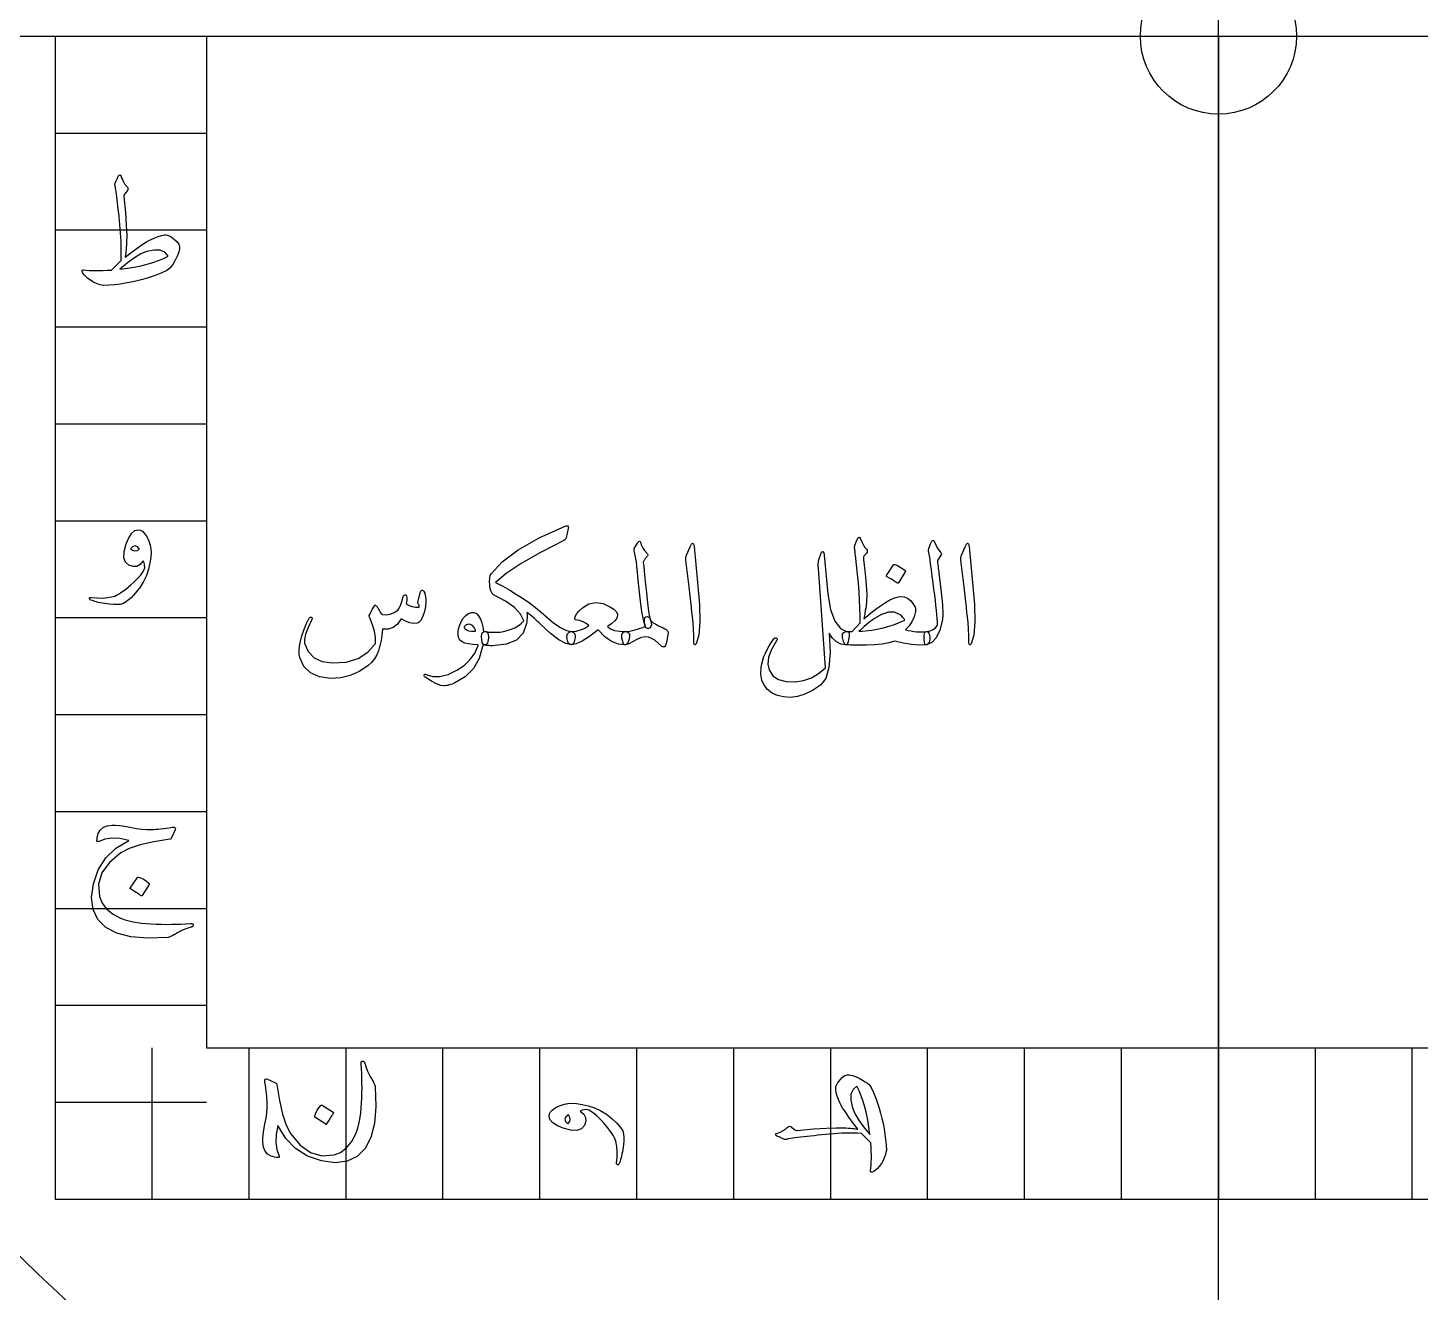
# Model space of a CAD drawing. Header units: millimetres. Extents: x -62 to 62, y -62 to 70.
# Drawn here: x -29.13 to 4.93, y -30.73 to 0.2 of the extents above; entities that cross this region are included whole.
import ezdxf

# ---------------------------------------------------------------- set-up
doc = ezdxf.new("R2010")
doc.units = ezdxf.units.MM
for name, color, linetype in [('CUT_INNER', 6, 'Continuous'), ('CUT_OUTER', 1, 'Continuous'), ('ENGRAVE', 7, 'Continuous'), ('TEXT', 5, 'Continuous')]:
    doc.layers.add(name, color=color, linetype=linetype)

msp = doc.modelspace()

# ---------------------------------------------------------------- linework, layer by layer
at = {"layer": 'CUT_INNER'}
msp.add_circle((0, 0), 1.91, dxfattribs=at)
at = {"layer": 'CUT_OUTER'}
msp.add_arc((0.0001, -0.0001), 61.9999, 178.792518, 0.351695, dxfattribs=at)
at = {"layer": 'ENGRAVE'}
for points in [[(0, -41.85), (0, 41.85)], [(-41.85, 0), (41.85, 0)], [(-28.458, 0), (-28.458, -28.458), (28.458, -28.458), (28.458, 0)], [(-28.458, 0), (-24.7585, 0)], [(-24.7585, 0), (-24.7585, -24.7585), (24.7585, -24.7585), (24.7585, 0)], [(0, 0), (0, -28.458)], [(-28.458, -2.3715), (-24.7585, -2.3715)], [(-28.458, -4.743), (-24.7585, -4.743)], [(-28.458, -7.1145), (-24.7585, -7.1145)], [(-28.458, -9.486), (-24.7585, -9.486)], [(-28.458, -11.8575), (-24.7585, -11.8575)], [(-28.458, -14.229), (-24.7585, -14.229)], [(-28.458, -16.6005), (-24.7585, -16.6005)], [(-28.458, -18.972), (-24.7585, -18.972)], [(-28.458, -21.3435), (-24.7585, -21.3435)], [(-28.458, -23.715), (-24.7585, -23.715)], [(-26.0865, -28.458), (-26.0865, -24.7585)], [(-23.715, -28.458), (-23.715, -24.7585)], [(-21.3435, -28.458), (-21.3435, -24.7585)], [(-18.972, -28.458), (-18.972, -24.7585)], [(-16.6005, -28.458), (-16.6005, -24.7585)], [(-14.229, -28.458), (-14.229, -24.7585)], [(-11.8575, -28.458), (-11.8575, -24.7585)], [(-9.486, -28.458), (-9.486, -24.7585)], [(-7.1145, -28.458), (-7.1145, -24.7585)], [(-4.743, -28.458), (-4.743, -24.7585)], [(-2.3715, -28.458), (-2.3715, -24.7585)], [(0, -28.458), (0, -24.7585)], [(0, -28.458), (0, -24.7585)], [(2.3715, -28.458), (2.3715, -24.7585)], [(4.743, -28.458), (4.743, -24.7585)], [(-28.458, -26.0865), (-24.7585, -26.0865)]]:
    msp.add_lwpolyline(points, dxfattribs=at)
for radius in [60.76, 60.76, 59.1325, 56.11, 56.11, 53.723, 49.29, 49.29, 46.686, 41.85, 41.85]:
    msp.add_circle((0, 0), radius, dxfattribs=at)
at = {"layer": 'TEXT'}
for points in [[(-26.9913, -3.5987), (-26.9743, -3.5598), (-26.9591, -3.5253), (-26.9457, -3.4954), (-26.934, -3.4699), (-26.9244, -3.449), (-26.917, -3.4332), (-26.9119, -3.4222), (-26.909, -3.4162), (-26.9029, -3.4083), (-26.8955, -3.4027), (-26.8868, -3.3994), (-26.8767, -3.3983), (-26.8685, -3.3996), (-26.8615, -3.4036), (-26.8559, -3.4103), (-26.8517, -3.4197), (-26.8329, -3.4654), (-26.8159, -3.5057), (-26.8007, -3.5406), (-26.7872, -3.5701), (-26.7795, -3.5831), (-26.7707, -3.597), (-26.7607, -3.6117), (-26.7496, -3.6274), (-26.7372, -3.6439), (-26.7232, -3.6614), (-26.7077, -3.6797), (-26.6906, -3.699), (-26.6798, -3.7185), (-26.6763, -3.7375), (-26.6798, -3.756), (-26.6906, -3.7742), (-26.7586, -3.8637), (-26.7678, -3.8782), (-26.7738, -3.8932), (-26.7767, -3.9087), (-26.7765, -3.9245), (-26.7416, -4.3186), (-26.7192, -4.6379), (-26.7094, -4.8825), (-26.7121, -5.0523), (-26.7157, -5.1157), (-26.7197, -5.1736), (-26.7238, -5.2258), (-26.7282, -5.2725), (-26.7328, -5.3138), (-26.7376, -5.3499), (-26.7426, -5.3809), (-26.7479, -5.4067), (-26.6408, -5.3248), (-26.5415, -5.251), (-26.4501, -5.1852), (-26.3666, -5.1275), (-26.291, -5.0776), (-26.2238, -5.0353), (-26.1648, -5.0006), (-26.1142, -4.9735), (-26.024, -4.9333), (-25.9396, -4.9019), (-25.8611, -4.8796), (-25.7884, -4.8661), (-25.7499, -4.865), (-25.7096, -4.8724), (-25.6675, -4.8883), (-25.6237, -4.9127), (-25.5369, -4.9742), (-25.4733, -5.0335), (-25.433, -5.0906), (-25.416, -5.1454), (-25.4171, -5.2065), (-25.4312, -5.2752), (-25.4583, -5.3515), (-25.4984, -5.4354), (-25.5431, -5.518), (-25.5843, -5.5866), (-25.6219, -5.6415), (-25.6559, -5.6824), (-25.7257, -5.7341), (-25.8456, -5.7925), (-26.0157, -5.8576), (-26.2359, -5.9295), (-26.3586, -5.965), (-26.4834, -5.9966), (-26.6101, -6.0241), (-26.7389, -6.0476), (-26.8692, -6.0673), (-27.0007, -6.0834), (-27.1333, -6.0959), (-27.267, -6.1049), (-27.3159, -6.095), (-27.3623, -6.0834), (-27.4063, -6.07), (-27.4478, -6.0548), (-27.4873, -6.0378), (-27.5252, -6.019), (-27.5616, -5.9984), (-27.5964, -5.976), (-27.6575, -5.9312), (-27.7082, -5.8865), (-27.7487, -5.8417), (-27.779, -5.797), (-27.7955, -5.7598), (-27.7986, -5.7343), (-27.7884, -5.7205), (-27.7646, -5.7182), (-27.6976, -5.7262), (-27.6255, -5.7321), (-27.5481, -5.736), (-27.4657, -5.7379), (-27.3781, -5.7378), (-27.2853, -5.7357), (-27.1874, -5.7315), (-27.0844, -5.7254), (-26.8481, -5.4927), (-26.8437, -5.3991), (-26.8414, -5.3047), (-26.8411, -5.2094), (-26.8427, -5.1132), (-26.8462, -5.0158), (-26.8512, -4.9172), (-26.8578, -4.8171), (-26.866, -4.7158), (-26.8752, -4.6154), (-26.8848, -4.5184), (-26.8949, -4.4248), (-26.9054, -4.3345), (-26.9159, -4.2473), (-26.926, -4.1631), (-26.9356, -4.0817), (-26.9448, -4.0033), (-26.9534, -3.9307), (-26.9613, -3.8668), (-26.9686, -3.8117), (-26.9752, -3.7652), (-26.9811, -3.7273), (-26.9864, -3.6976), (-26.991, -3.6763), (-26.9949, -3.6632), (-26.9974, -3.6484), (-26.9976, -3.6328), (-26.9956, -3.6162), (-26.9913, -3.5987)], [(-26.2251, -5.2743), (-26.3637, -5.3318), (-26.5178, -5.422), (-26.6877, -5.5448), (-26.8732, -5.7003), (-26.6934, -5.6781), (-26.5228, -5.6506), (-26.3613, -5.6181), (-26.209, -5.5804), (-26.0662, -5.538), (-25.9329, -5.4913), (-25.8093, -5.4404), (-25.6953, -5.3853), (-25.7727, -5.2897), (-25.8868, -5.2394), (-26.0376, -5.2342), (-26.2251, -5.2743)], [(-26.7192, -12.4246), (-26.6539, -12.2729), (-26.5832, -12.165), (-26.5071, -12.101), (-26.4256, -12.0809), (-26.3746, -12.0898), (-26.3254, -12.1167), (-26.278, -12.1614), (-26.2323, -12.2241), (-26.2104, -12.2603), (-26.1911, -12.2975), (-26.1746, -12.3355), (-26.1607, -12.3745), (-26.1488, -12.4145), (-26.1383, -12.4559), (-26.1292, -12.4986), (-26.1213, -12.5427), (-26.1139, -12.641), (-26.1204, -12.7566), (-26.1408, -12.8898), (-26.175, -13.0404), (-26.2256, -13.1963), (-26.295, -13.3456), (-26.3831, -13.4881), (-26.4901, -13.6239), (-26.6022, -13.7423), (-26.7022, -13.8289), (-26.7901, -13.8837), (-26.866, -13.9068), (-26.9434, -13.9108), (-27.0325, -13.9086), (-27.1332, -13.9001), (-27.2455, -13.8853), (-27.3025, -13.876), (-27.3551, -13.8661), (-27.4036, -13.8554), (-27.4478, -13.8441), (-27.488, -13.8326), (-27.5243, -13.8213), (-27.5569, -13.8102), (-27.5856, -13.7994), (-27.6026, -13.79), (-27.6143, -13.7797), (-27.6205, -13.7685), (-27.6214, -13.7564), (-27.6158, -13.7443), (-27.6062, -13.7367), (-27.5926, -13.7336), (-27.5749, -13.7349), (-27.4368, -13.7484), (-27.3019, -13.7493), (-27.1701, -13.7376), (-27.0414, -13.7135), (-27.0017, -13.7011), (-26.9577, -13.6821), (-26.9095, -13.6564), (-26.8571, -13.6239), (-26.8003, -13.5848), (-26.7394, -13.5389), (-26.6741, -13.4863), (-26.6046, -13.427), (-26.5366, -13.3657), (-26.4758, -13.3071), (-26.4221, -13.2512), (-26.3755, -13.1979), (-26.3364, -13.1471), (-26.3048, -13.0986), (-26.2809, -13.0522), (-26.2645, -13.0082), (-26.2739, -12.9415), (-26.2842, -12.8918), (-26.2954, -12.8591), (-26.3075, -12.8435), (-26.3802, -12.9292), (-26.4623, -12.975), (-26.5539, -12.9811), (-26.6548, -12.9473), (-26.738, -12.8743), (-26.7765, -12.7629), (-26.7702, -12.613), (-26.7192, -12.4246)], [(-17.9488, -14.5691), (-17.9414, -14.5698), (-17.9265, -14.5718), (-17.9039, -14.5752), (-17.8736, -14.5799), (-17.8545, -14.5815), (-17.8329, -14.583), (-17.8089, -14.5842), (-17.7823, -14.5852), (-17.7531, -14.586), (-17.721, -14.5866), (-17.686, -14.5869), (-17.6481, -14.587), (-17.5702, -14.5825), (-17.487, -14.5691), (-17.3984, -14.5467), (-17.3044, -14.5154), (-17.214, -14.4754), (-17.1325, -14.4268), (-17.06, -14.3697), (-16.9965, -14.3042), (-17.075, -14.1426), (-17.2247, -13.9838), (-17.4456, -13.8276), (-17.7376, -13.6741), (-17.77, -13.6418), (-17.7958, -13.5917), (-17.8148, -13.5237), (-17.8271, -13.4378), (-17.8316, -13.3409), (-17.8271, -13.2615), (-17.8137, -13.1995), (-17.7913, -13.1549), (-17.5239, -12.862), (-17.1334, -12.5705), (-16.6199, -12.2803), (-15.9833, -11.9914), (-15.9681, -11.9867), (-15.9547, -11.9833), (-15.943, -11.9813), (-15.9332, -11.9806), (-15.9206, -11.9829), (-15.9117, -11.9896), (-15.9063, -12.0008), (-15.9045, -12.0164), (-15.9048, -12.0265), (-15.9054, -12.0352), (-15.9065, -12.0426), (-15.9081, -12.0487), (-15.9582, -12.2778), (-15.9658, -12.2966), (-15.9779, -12.3136), (-15.9945, -12.3288), (-16.0155, -12.3422), (-16.5859, -12.6358), (-17.0547, -12.9043), (-17.4219, -13.1478), (-17.6875, -13.3662), (-17.5082, -13.4608), (-17.3357, -13.5586), (-17.1699, -13.6595), (-17.0108, -13.7636), (-16.8582, -13.8708), (-16.7119, -13.9811), (-16.5718, -14.0945), (-16.438, -14.2111), (-16.2574, -14.3612), (-16.0952, -14.4716), (-15.9513, -14.542), (-15.8258, -14.5727), (-15.7882, -14.5834), (-15.7613, -14.6049), (-15.7452, -14.6371), (-15.7398, -14.6801), (-15.7414, -14.713), (-15.7461, -14.7472), (-15.7539, -14.7828), (-15.7649, -14.8197), (-15.7781, -14.8526), (-15.7927, -14.8761), (-15.8085, -14.8902), (-15.8258, -14.8949), (-15.9652, -14.864), (-16.1364, -14.7714), (-16.3393, -14.617), (-16.574, -14.4008), (-16.6154, -14.3601), (-16.6573, -14.3203), (-16.6996, -14.2814), (-16.7423, -14.2433), (-16.7855, -14.2064), (-16.8291, -14.1708), (-16.8732, -14.1366), (-16.9177, -14.1037), (-16.9148, -14.1393), (-16.9133, -14.1744), (-16.913, -14.2091), (-16.9141, -14.2433), (-16.9162, -14.2769), (-16.9186, -14.3096), (-16.9215, -14.3413), (-16.9249, -14.3722), (-17.0068, -14.6103), (-17.1737, -14.7804), (-17.4257, -14.8824), (-17.7627, -14.9164), (-17.7923, -14.9162), (-17.8204, -14.9155), (-17.8469, -14.9144), (-17.8719, -14.9128), (-17.8952, -14.9108), (-17.9171, -14.9083), (-17.9373, -14.9054), (-17.956, -14.9021), (-17.9873, -14.8815), (-18.0097, -14.8376), (-18.0231, -14.7705), (-18.0276, -14.6801), (-18.0227, -14.6315), (-18.0079, -14.5969), (-17.9833, -14.5761), (-17.9488, -14.5691)], [(-26.3934, -12.557), (-26.4462, -12.4931), (-26.5008, -12.4693), (-26.5572, -12.4859), (-26.6154, -12.5427), (-26.568, -12.5812), (-26.5151, -12.5964), (-26.457, -12.5884), (-26.3934, -12.557)], [(-14.0392, -13.1907), (-14.0166, -13.4163), (-13.9954, -13.6168), (-13.9755, -13.7922), (-13.9569, -13.9426), (-13.9397, -14.0677), (-13.9238, -14.1672), (-13.9092, -14.2413), (-13.896, -14.2899), (-13.8768, -14.3525), (-13.8728, -14.4044), (-13.884, -14.4456), (-13.9104, -14.476), (-13.9428, -14.4928), (-13.9721, -14.493), (-13.9983, -14.4767), (-14.0213, -14.4438), (-14.0618, -14.3183), (-14.1046, -14.0885), (-14.1496, -13.7544), (-14.1968, -13.316), (-14.2136, -13.1274), (-14.2281, -12.9768), (-14.2404, -12.8643), (-14.2505, -12.7898), (-14.2899, -12.6251), (-14.295, -12.596), (-14.2961, -12.5696), (-14.2932, -12.5459), (-14.2863, -12.5248), (-14.2556, -12.4734), (-14.2317, -12.4335), (-14.2145, -12.4053), (-14.2039, -12.3888), (-14.1825, -12.3644), (-14.1646, -12.3557), (-14.1502, -12.3626), (-14.1395, -12.3852), (-14.12, -12.4492), (-14.0867, -12.5159), (-14.0395, -12.5852), (-13.9784, -12.6573), (-13.9672, -12.6716), (-13.9623, -12.6859), (-13.9636, -12.7003), (-13.9712, -12.7146), (-13.9834, -12.7319), (-13.9949, -12.7481), (-14.0058, -12.7632), (-14.016, -12.7772), (-14.0255, -12.7901), (-14.0343, -12.8018), (-14.0425, -12.8125), (-14.05, -12.822), (-14.0607, -12.8381), (-14.0679, -12.8542), (-14.0715, -12.8703), (-14.0715, -12.8864), (-14.0668, -12.9216), (-14.0598, -12.984), (-14.0507, -13.0737), (-14.0392, -13.1907)], [(-12.9258, -12.4962), (-12.8916, -12.4299), (-12.864, -12.4067), (-12.8432, -12.4264), (-12.8291, -12.489), (-12.7468, -13.3662), (-12.6978, -13.9045), (-12.6868, -14.3346), (-12.7139, -14.6564), (-12.779, -14.8699), (-12.7909, -14.8873), (-12.8014, -14.8967), (-12.8106, -14.898), (-12.8184, -14.8913), (-12.8247, -14.8808), (-12.8291, -14.8672), (-12.8318, -14.8504), (-12.8327, -14.8305), (-12.8327, -14.6754), (-12.8399, -14.5109), (-12.8542, -14.3371), (-12.8757, -14.1538), (-12.8804, -14.1059), (-12.8945, -13.9766), (-12.918, -13.7658), (-12.9509, -13.4736), (-13.0296, -12.8256), (-13.0314, -12.7911), (-13.0296, -12.7593), (-13.0243, -12.7302), (-13.0153, -12.7038)], [(-7.9207, -14.809), (-8.0643, -14.8484), (-8.2268, -14.877), (-8.408, -14.8949), (-8.6081, -14.9021), (-8.7084, -14.9034), (-8.7983, -14.9039), (-8.8776, -14.9034), (-8.9464, -14.9021), (-9.0047, -14.9003), (-9.0525, -14.8985), (-9.0897, -14.8967), (-9.1165, -14.8949), (-9.1306, -14.8871), (-9.1442, -14.8708), (-9.1574, -14.8459), (-9.1702, -14.8126), (-9.195, -14.7117), (-9.1943, -14.638), (-9.1682, -14.5917), (-9.1165, -14.5727), (-8.9625, -14.5691), (-8.7656, -14.3579), (-8.7658, -14.1816), (-8.7701, -13.9963), (-8.7784, -13.8021), (-8.7907, -13.5989), (-8.807, -13.387), (-8.8274, -13.1666), (-8.8518, -12.9377), (-8.8802, -12.7003), (-8.8836, -12.6662), (-8.8869, -12.6358), (-8.8899, -12.609), (-8.8927, -12.5857), (-8.8955, -12.566), (-8.8985, -12.5499), (-8.9018, -12.5374), (-8.9052, -12.5284), (-8.9052, -12.4944), (-8.8909, -12.4425), (-8.8623, -12.3727), (-8.8193, -12.285), (-8.8135, -12.2756), (-8.8068, -12.2688), (-8.7992, -12.2648), (-8.7907, -12.2635), (-8.7822, -12.265), (-8.7746, -12.2697), (-8.7679, -12.2776), (-8.762, -12.2885), (-8.7244, -12.3778), (-8.6869, -12.4523), (-8.6493, -12.5121), (-8.6117, -12.557), (-8.5956, -12.5776), (-8.5902, -12.6), (-8.5956, -12.6242), (-8.6117, -12.6501), (-8.6725, -12.7289), (-8.6799, -12.7419), (-8.6842, -12.7593), (-8.6853, -12.7813), (-8.6833, -12.8077), (-8.6437, -13.146), (-8.6179, -13.4306), (-8.6061, -13.6615), (-8.6081, -13.8388), (-8.6108, -13.8704), (-8.6152, -13.9081), (-8.6215, -13.9519), (-8.6296, -14.0017), (-8.6392, -14.0573), (-8.6502, -14.1185), (-8.6625, -14.1853), (-8.6761, -14.2576), (-8.47, -14.09), (-8.2921, -13.956), (-8.1424, -13.8555), (-8.0209, -13.7886), (-7.9155, -13.7454), (-7.8249, -13.7197), (-7.7491, -13.7114), (-7.688, -13.7206), (-7.6081, -13.754), (-7.5367, -13.8074), (-7.4738, -13.881), (-7.4195, -13.9748), (-7.4123, -13.9934), (-7.4087, -14.0169), (-7.4087, -14.0453), (-7.4123, -14.0786), (-7.4463, -14.21), (-7.4982, -14.3284), (-7.568, -14.4337), (-7.6558, -14.5262), (-7.5882, -14.5426), (-7.5215, -14.5561), (-7.4557, -14.5668), (-7.3908, -14.5745), (-7.3268, -14.5791), (-7.2637, -14.5803), (-7.2015, -14.5782), (-7.1402, -14.5727), (-7.1174, -14.574), (-7.099, -14.5852), (-7.0852, -14.6063), (-7.0758, -14.6371), (-7.0639, -14.7018), (-7.0605, -14.7562), (-7.0657, -14.8003), (-7.0793, -14.8341), (-7.0979, -14.8607), (-7.1142, -14.8797), (-7.1283, -14.8911), (-7.1402, -14.8949), (-7.3206, -14.9003), (-7.5108, -14.8878), (-7.7108, -14.8573), (-7.9207, -14.809)], [(-7.0865, -12.532), (-7.0623, -12.4736), (-7.0435, -12.4273), (-7.0301, -12.393), (-7.0221, -12.3709), (-7.0158, -12.3568), (-7.0077, -12.3467), (-6.9979, -12.3407), (-6.9863, -12.3387), (-6.9731, -12.3409), (-6.9621, -12.3476), (-6.9534, -12.3588), (-6.9469, -12.3745), (-6.9171, -12.4512), (-6.8815, -12.5203), (-6.8401, -12.5819), (-6.7929, -12.6358), (-6.7797, -12.653), (-6.7759, -12.6725), (-6.7815, -12.6942), (-6.7965, -12.7182), (-6.8753, -12.8291), (-6.8699, -12.8788), (-6.8645, -12.9276), (-6.8592, -12.9755), (-6.8538, -13.0225), (-6.8484, -13.0686), (-6.843, -13.1138), (-6.8377, -13.1581), (-6.8323, -13.2015), (-6.7829, -13.6034), (-6.7526, -13.9175), (-6.7417, -14.144), (-6.75, -14.2827), (-6.8175, -14.5344), (-6.9057, -14.7204), (-7.0144, -14.8405), (-7.1438, -14.8949), (-7.1474, -14.8949), (-7.1509, -14.8949), (-7.1545, -14.8949), (-7.1581, -14.8949), (-7.1794, -14.8748), (-7.193, -14.8287), (-7.1991, -14.7566), (-7.1975, -14.6586), (-7.1941, -14.6224), (-7.1841, -14.596), (-7.1673, -14.5794), (-7.1438, -14.5727), (-7.0529, -14.5546), (-6.9773, -14.5217), (-6.9169, -14.474), (-6.8717, -14.4116), (-6.8747, -14.3366), (-6.8802, -14.2514), (-6.8881, -14.1558), (-6.8985, -14.05), (-6.9112, -13.9343), (-6.9258, -13.8092), (-6.9425, -13.6747), (-6.9612, -13.5309), (-6.9784, -13.3894), (-6.9943, -13.2623), (-7.0089, -13.1496), (-7.0221, -13.0511), (-7.0335, -12.967), (-7.0426, -12.8972), (-7.0496, -12.8417), (-7.0543, -12.8005), (-7.0901, -12.5964), (-7.0912, -12.5763), (-7.091, -12.5588), (-7.0894, -12.5441), (-7.0865, -12.532)], [(-6.1986, -12.4962), (-6.1644, -12.4299), (-6.1369, -12.4067), (-6.116, -12.4264), (-6.1019, -12.489), (-6.0196, -13.3662), (-5.9706, -13.9045), (-5.9596, -14.3346), (-5.9867, -14.6564), (-6.0518, -14.8699), (-6.0637, -14.8873), (-6.0742, -14.8967), (-6.0834, -14.898), (-6.0912, -14.8913), (-6.0975, -14.8808), (-6.1019, -14.8672), (-6.1046, -14.8504), (-6.1055, -14.8305), (-6.1055, -14.6754), (-6.1127, -14.5109), (-6.127, -14.3371), (-6.1485, -14.1538), (-6.1532, -14.1059), (-6.1673, -13.9766), (-6.1908, -13.7658), (-6.2237, -13.4736), (-6.3024, -12.8256), (-6.3042, -12.7911), (-6.3024, -12.7593), (-6.2971, -12.7302), (-6.2881, -12.7038)], [(-9.5533, -13.649), (-9.4895, -14.0339), (-9.3841, -14.3185), (-9.2371, -14.5029), (-9.0485, -14.587), (-9.0364, -14.6049), (-9.0323, -14.6407), (-9.0364, -14.6944), (-9.0485, -14.766), (-9.0605, -14.8224), (-9.0753, -14.8627), (-9.0928, -14.8869), (-9.1129, -14.8949), (-9.2351, -14.877), (-9.3438, -14.8233), (-9.4391, -14.7338), (-9.521, -14.6085), (-9.502, -15.0829), (-9.5309, -15.4534), (-9.6076, -15.7202), (-9.7323, -15.8831), (-9.9301, -16.0117), (-10.1189, -16.1041), (-10.2988, -16.1603), (-10.4698, -16.1802), (-10.6405, -16.171), (-10.7911, -16.1364), (-10.9216, -16.0762), (-11.0319, -15.9905), (-11.1167, -15.8826), (-11.1706, -15.756), (-11.1937, -15.6105), (-11.1858, -15.4463), (-11.1701, -15.3586), (-11.1478, -15.2708), (-11.119, -15.1831), (-11.0838, -15.0954), (-11.0418, -15.0077), (-10.9929, -14.92), (-10.9371, -14.8323), (-10.8744, -14.7445), (-10.865, -14.7352), (-10.8547, -14.7284), (-10.8435, -14.7244), (-10.8314, -14.7231), (-10.8213, -14.7244), (-10.8126, -14.7284), (-10.8052, -14.7352), (-10.7992, -14.7445), (-10.7958, -14.756), (-10.7965, -14.7687), (-10.8012, -14.7828), (-10.8099, -14.7983), (-10.9328, -15.0106), (-11.0041, -15.2001), (-11.024, -15.3668), (-10.9925, -15.5107), (-10.9001, -15.6497), (-10.7625, -15.7443), (-10.5797, -15.7947), (-10.3516, -15.8007), (-10.1498, -15.7685), (-9.9596, -15.7005), (-9.781, -15.5966), (-9.6141, -15.457), (-9.786, -13.0225), (-9.7898, -12.9643), (-9.7904, -12.9151), (-9.788, -12.8748), (-9.7824, -12.8435), (-9.7144, -12.6287), (-9.6884, -12.6103), (-9.6678, -12.6161), (-9.6526, -12.6461), (-9.6428, -12.7003)], [(-7.9493, -12.9365), (-7.9449, -12.9321), (-7.9386, -12.9294), (-7.9305, -12.9285), (-7.9207, -12.9294), (-7.8511, -12.9576), (-7.7855, -12.992), (-7.724, -13.0328), (-7.6665, -13.0798), (-7.6609, -13.0869), (-7.6584, -13.0941), (-7.6591, -13.1012), (-7.6629, -13.1084), (-7.8312, -13.3805), (-7.8374, -13.387), (-7.8455, -13.3885), (-7.8553, -13.3852), (-7.867, -13.3769), (-7.8771, -13.3698), (-7.8929, -13.359), (-7.9146, -13.3447), (-7.9422, -13.3268), (-7.976, -13.3053), (-8.0165, -13.2802), (-8.0637, -13.2516), (-8.1176, -13.2194), (-8.1248, -13.214), (-8.1283, -13.2086), (-8.1283, -13.2033), (-8.1248, -13.1979)], [(-19.5205, -13.5953), (-19.5143, -13.5796), (-19.5062, -13.5685), (-19.4964, -13.5617), (-19.4847, -13.5595), (-19.4697, -13.5613), (-19.457, -13.5667), (-19.4465, -13.5756), (-19.4382, -13.5881), (-19.4178, -13.6329), (-19.4033, -13.6884), (-19.3946, -13.7546), (-19.3916, -13.8316), (-19.3995, -13.9574), (-19.423, -14.0768), (-19.4621, -14.1901), (-19.517, -14.297), (-19.5358, -14.3228), (-19.5563, -14.3427), (-19.5787, -14.3568), (-19.6029, -14.365), (-19.6904, -14.3706), (-19.7846, -14.3552), (-19.8855, -14.3187), (-19.9931, -14.2612), (-20.0837, -14.3854), (-20.1909, -14.468), (-20.3147, -14.5089), (-20.455, -14.5083), (-20.4596, -14.5838), (-20.4662, -14.6564), (-20.4748, -14.7261), (-20.4854, -14.7929), (-20.498, -14.8572), (-20.5127, -14.9195), (-20.5294, -14.9798), (-20.5481, -15.0381), (-20.5915, -15.1433), (-20.6501, -15.2404), (-20.7239, -15.3295), (-20.813, -15.4105), (-21.0213, -15.5492), (-21.2417, -15.6468), (-21.4742, -15.7031), (-21.7188, -15.7184), (-21.9942, -15.681), (-22.212, -15.5832), (-22.3719, -15.425), (-22.4742, -15.2064), (-22.4881, -15.1276), (-22.4903, -15.0345), (-22.4809, -14.9271), (-22.4599, -14.8054), (-22.4261, -14.672), (-22.3784, -14.5333), (-22.3169, -14.3892), (-22.2415, -14.2397), (-22.2354, -14.2303), (-22.2281, -14.2236), (-22.2193, -14.2196), (-22.2093, -14.2183), (-22.1992, -14.2192), (-22.1905, -14.2218), (-22.1831, -14.2263), (-22.177, -14.2326), (-22.173, -14.2418), (-22.1717, -14.2514), (-22.173, -14.2614), (-22.177, -14.272), (-22.2728, -14.4709), (-22.3346, -14.6345), (-22.3623, -14.7627), (-22.3561, -14.8555), (-22.2657, -15.0603), (-22.1233, -15.2091), (-21.9291, -15.3019), (-21.683, -15.3389), (-21.3388, -15.3169), (-21.0475, -15.2297), (-20.809, -15.0771), (-20.6232, -14.8591), (-20.6239, -14.7155), (-20.6474, -14.5637), (-20.6937, -14.404), (-20.7629, -14.2362), (-20.7716, -14.2192), (-20.7763, -14.2039), (-20.777, -14.1905), (-20.7736, -14.1789), (-20.7544, -14.1389), (-20.736, -14.1015), (-20.7186, -14.0664), (-20.702, -14.0339), (-20.6863, -14.0042), (-20.6716, -13.9779), (-20.6577, -13.955), (-20.6447, -13.9354), (-20.6373, -13.9271), (-20.6295, -13.9238), (-20.6212, -13.9254), (-20.6125, -13.9318), (-20.608, -13.9368), (-20.6018, -13.9444), (-20.5937, -13.9547), (-20.5839, -13.9676), (-20.5727, -13.9833), (-20.5606, -14.0017), (-20.5476, -14.0227), (-20.5337, -14.0464), (-20.5055, -14.0921), (-20.4818, -14.1252), (-20.4626, -14.1458), (-20.4478, -14.1538), (-20.3547, -14.1616), (-20.2616, -14.1458), (-20.1686, -14.1062), (-20.0755, -14.0428), (-20.0417, -14.0008), (-20.0083, -13.9318), (-19.9754, -13.8361), (-19.943, -13.7135), (-19.9399, -13.7018), (-19.934, -13.692), (-19.9255, -13.6839), (-19.9144, -13.6776), (-19.9038, -13.6736), (-19.8938, -13.6723), (-19.8841, -13.6736), (-19.875, -13.6776), (-19.8613, -13.7), (-19.8562, -13.7421), (-19.8595, -13.8039), (-19.8714, -13.8853), (-19.7991, -13.9296), (-19.7219, -13.9587), (-19.6398, -13.9726), (-19.5528, -13.9712), (-19.5539, -13.945), (-19.5572, -13.9238), (-19.5628, -13.9075), (-19.5707, -13.896), (-19.5796, -13.8853), (-19.585, -13.8746), (-19.5868, -13.8638), (-19.585, -13.8531)], [(-14.5154, -14.5727), (-14.4631, -14.5805), (-14.4277, -14.604), (-14.4094, -14.6432), (-14.408, -14.698), (-14.4255, -14.7828), (-14.4492, -14.8439), (-14.4792, -14.8813), (-14.5154, -14.8949), (-14.6803, -14.8799), (-14.8457, -14.8135), (-15.0115, -14.6955), (-15.1778, -14.5262), (-15.3874, -14.6888), (-15.5653, -14.8045), (-15.7114, -14.8732), (-15.8258, -14.8949), (-15.8636, -14.8864), (-15.8947, -14.8609), (-15.9191, -14.8184), (-15.9368, -14.7589), (-15.9419, -14.6801), (-15.9251, -14.6228), (-15.8864, -14.587), (-15.8258, -14.5727), (-15.7706, -14.5673), (-15.7161, -14.5584), (-15.6623, -14.5458), (-15.6092, -14.5297), (-15.5567, -14.5098), (-15.5049, -14.4859), (-15.4538, -14.4579), (-15.4033, -14.4259), (-15.4653, -14.3753), (-15.5402, -14.3346), (-15.6282, -14.3037), (-15.7291, -14.2827), (-15.7383, -14.2789), (-15.7443, -14.2711), (-15.7472, -14.2592), (-15.747, -14.2433), (-15.73, -14.1885), (-15.6933, -14.1279), (-15.6369, -14.0614), (-15.5608, -13.9891), (-15.4022, -13.894), (-15.2341, -13.8593), (-15.0567, -13.8851), (-14.8699, -13.9712), (-14.7906, -14.0263), (-14.7356, -14.0804), (-14.7047, -14.1337), (-14.698, -14.186), (-14.7177, -14.2424), (-14.766, -14.3042), (-14.843, -14.3713), (-14.9486, -14.4438), (-14.8732, -14.5002), (-14.7759, -14.5405), (-14.6566, -14.5646), (-14.5154, -14.5727)], [(-18.0025, -14.9343), (-18.0864, -15.229), (-18.2272, -15.4758), (-18.4248, -15.6747), (-18.6792, -15.8258), (-18.7148, -15.8411), (-18.7499, -15.8549), (-18.7846, -15.8671), (-18.8188, -15.8777), (-18.8524, -15.8865), (-18.8851, -15.8933), (-18.9168, -15.8982), (-18.9477, -15.901), (-19.0247, -15.89), (-19.1267, -15.8499), (-19.2538, -15.7808), (-19.406, -15.6826), (-19.4223, -15.6685), (-19.4319, -15.6548), (-19.4348, -15.6416), (-19.431, -15.6289), (-19.4225, -15.619), (-19.4113, -15.6145), (-19.3975, -15.6154), (-19.3809, -15.6217), (-19.2227, -15.6729), (-19.0453, -15.6727), (-18.8486, -15.621), (-18.6326, -15.5179), (-18.4563, -15.3982), (-18.3104, -15.2574), (-18.195, -15.0956), (-18.1099, -14.9128), (-18.1106, -14.9063), (-18.1126, -14.9012), (-18.116, -14.8974), (-18.1207, -14.8949), (-18.244, -14.8878), (-18.3489, -14.8734), (-18.4355, -14.852), (-18.5038, -14.8233), (-18.5566, -14.779), (-18.5897, -14.7177), (-18.6031, -14.6394), (-18.5968, -14.5441), (-18.5948, -14.5314), (-18.5924, -14.5185), (-18.5895, -14.5055), (-18.5861, -14.4921), (-18.5823, -14.4784), (-18.578, -14.464), (-18.5733, -14.4488), (-18.5682, -14.4331), (-18.5261, -14.3308), (-18.4751, -14.246), (-18.4151, -14.1787), (-18.3462, -14.1288), (-18.2757, -14.1015), (-18.2111, -14.1019), (-18.1522, -14.1301), (-18.0992, -14.186), (-18.0529, -14.2639), (-18.0177, -14.3543), (-17.9938, -14.4572), (-17.981, -14.5727), (-17.974, -14.5726), (-17.9672, -14.5723), (-17.9606, -14.5717), (-17.9542, -14.5709), (-17.9478, -14.5701), (-17.9412, -14.5696), (-17.9344, -14.5692), (-17.9273, -14.5691), (-17.9032, -14.5743), (-17.8844, -14.5897), (-17.871, -14.6154), (-17.8629, -14.6515), (-17.8595, -14.6911), (-17.8602, -14.7311), (-17.8649, -14.7716), (-17.8736, -14.8126), (-17.8851, -14.8486), (-17.8978, -14.8743), (-17.9119, -14.8898), (-17.9273, -14.8949), (-17.9954, -14.8949), (-17.9958, -14.9014), (-17.9972, -14.9101), (-17.9994, -14.9211), (-18.0025, -14.9343)], [(-14.0106, -14.2075), (-13.9685, -14.2039), (-13.9354, -14.2147), (-13.9113, -14.2397), (-13.896, -14.2791), (-13.8891, -14.2986), (-13.8755, -14.3176), (-13.8551, -14.3362), (-13.828, -14.3543), (-13.811, -14.3638), (-13.7922, -14.3744), (-13.7716, -14.3862), (-13.7493, -14.3991), (-13.7251, -14.4126), (-13.6991, -14.4264), (-13.6714, -14.4403), (-13.6418, -14.4546), (-13.5868, -14.4812), (-13.5434, -14.5038), (-13.5116, -14.5224), (-13.4915, -14.5369), (-13.4778, -14.5497), (-13.4691, -14.5629), (-13.4653, -14.5765), (-13.4664, -14.5906), (-13.4814, -14.6976), (-13.4977, -14.7893), (-13.5154, -14.8658), (-13.5344, -14.9271), (-13.5394, -14.935), (-13.547, -14.9406), (-13.5573, -14.9439), (-13.5702, -14.945), (-13.5866, -14.9444), (-13.5998, -14.9424), (-13.6098, -14.939), (-13.6168, -14.9343), (-13.7072, -14.8504), (-13.7922, -14.7848), (-13.8719, -14.7376), (-13.9462, -14.7087), (-14.0213, -14.7025), (-14.1109, -14.7195), (-14.2147, -14.7598), (-14.3328, -14.8233), (-14.3899, -14.8546), (-14.4393, -14.877), (-14.4812, -14.8904), (-14.5154, -14.8949), (-14.532, -14.892), (-14.5458, -14.8833), (-14.557, -14.8687), (-14.5655, -14.8484), (-14.5946, -14.7318), (-14.596, -14.647), (-14.5696, -14.594), (-14.5154, -14.5727), (-14.4575, -14.566), (-14.3982, -14.5566), (-14.3375, -14.5445), (-14.2755, -14.5297), (-14.2124, -14.5121), (-14.1484, -14.4912), (-14.0836, -14.4673), (-14.0178, -14.4402), (-14.0388, -14.3438), (-14.0446, -14.2729), (-14.0352, -14.2274), (-14.0106, -14.2075)], [(-7.8025, -14.1538), (-7.9263, -14.0974), (-8.072, -14.0965), (-8.2395, -14.1511), (-8.4291, -14.2612), (-8.4786, -14.2959), (-8.5271, -14.3319), (-8.5744, -14.3693), (-8.6206, -14.408), (-8.6657, -14.4476), (-8.7097, -14.4877), (-8.7525, -14.5282), (-8.7943, -14.5691), (-8.4837, -14.5382), (-8.1928, -14.4814), (-7.9216, -14.3986), (-7.6701, -14.2899), (-7.6918, -14.2572), (-7.7211, -14.2236), (-7.758, -14.1892), (-7.8025, -14.1538)], [(-18.1744, -14.5333), (-18.212, -14.4678), (-18.2531, -14.4214), (-18.2979, -14.3944), (-18.3462, -14.3865), (-18.3751, -14.3941), (-18.4008, -14.4062), (-18.4234, -14.4228), (-18.4429, -14.4438), (-18.4492, -14.455), (-18.4501, -14.4671), (-18.4456, -14.4801), (-18.4357, -14.4939), (-18.3988, -14.5264), (-18.3453, -14.5485), (-18.2753, -14.5604), (-18.1887, -14.562), (-18.1798, -14.5602), (-18.1744, -14.5548), (-18.1726, -14.5458), (-18.1744, -14.5333)], [(-25.5252, -19.4245), (-25.6111, -19.6178), (-25.619, -19.6306), (-25.6282, -19.6402), (-25.6387, -19.6467), (-25.6505, -19.6501), (-26.0477, -19.7127), (-26.38, -19.7897), (-26.6474, -19.881), (-26.8499, -19.9866), (-27.1338, -20.2182), (-27.3162, -20.4726), (-27.397, -20.7499), (-27.3762, -21.0499), (-27.3131, -21.2124), (-27.2061, -21.356), (-27.0553, -21.4809), (-26.8606, -21.587), (-26.7239, -21.6344), (-26.5536, -21.6729), (-26.3498, -21.7024), (-26.1124, -21.723), (-25.9862, -21.729), (-25.8618, -21.7328), (-25.7391, -21.7344), (-25.6183, -21.7337), (-25.4997, -21.7311), (-25.3838, -21.7266), (-25.2706, -21.7203), (-25.16, -21.7123), (-25.1341, -21.7105), (-25.1135, -21.7123), (-25.0983, -21.7176), (-25.0884, -21.7266), (-25.0831, -21.7375), (-25.0813, -21.749), (-25.0831, -21.7608), (-25.0884, -21.7731), (-25.0924, -21.7797), (-25.0969, -21.7852), (-25.1022, -21.7896), (-25.1081, -21.7928), (-25.1145, -21.7956), (-25.1211, -21.7986), (-25.1279, -21.8019), (-25.135, -21.8053), (-25.2381, -21.8382), (-25.3292, -21.8725), (-25.4082, -21.9081), (-25.4751, -21.945), (-25.5179, -21.9716), (-25.557, -21.9942), (-25.5922, -22.0128), (-25.6237, -22.0273), (-25.6509, -22.0385), (-25.6734, -22.047), (-25.6911, -22.0528), (-25.7042, -22.056), (-26.1938, -22.0741), (-26.61, -22.039), (-26.9528, -21.9506), (-27.2222, -21.8089), (-27.4169, -21.6147), (-27.5319, -21.3721), (-27.5673, -21.0813), (-27.523, -20.742), (-27.4057, -20.4003), (-27.2222, -20.1092), (-26.9725, -19.8687), (-26.6566, -19.6787), (-26.8803, -19.636), (-27.0754, -19.6259), (-27.2419, -19.6485), (-27.3798, -19.7038), (-27.3918, -19.7082), (-27.403, -19.7109), (-27.4133, -19.7118), (-27.4227, -19.7109), (-27.4306, -19.708), (-27.4362, -19.7029), (-27.4395, -19.6955), (-27.4406, -19.6859), (-27.4357, -19.6413), (-27.4281, -19.5973), (-27.4178, -19.5536), (-27.4048, -19.5104), (-27.3592, -19.4265), (-27.2867, -19.3645), (-27.1873, -19.3245), (-27.0611, -19.3064), (-26.9812, -19.307), (-26.8812, -19.3162), (-26.7611, -19.3339), (-26.6208, -19.3601), (-26.476, -19.3862), (-26.3424, -19.4039), (-26.22, -19.4131), (-26.1088, -19.4138), (-26.0553, -19.4114), (-25.9987, -19.408), (-25.939, -19.4034), (-25.8761, -19.3977), (-25.8101, -19.3906), (-25.7409, -19.382), (-25.6687, -19.3718), (-25.5932, -19.3601), (-25.5501, -19.3587), (-25.5243, -19.369), (-25.516, -19.3909), (-25.5252, -19.4245)], [(-26.4489, -20.5845), (-26.4444, -20.58), (-26.4382, -20.5773), (-26.4301, -20.5764), (-26.4203, -20.5773), (-26.3507, -20.6055), (-26.2851, -20.64), (-26.2236, -20.6807), (-26.1661, -20.7277), (-26.1605, -20.7349), (-26.158, -20.742), (-26.1587, -20.7492), (-26.1625, -20.7563), (-26.3308, -21.0284), (-26.337, -21.0349), (-26.3451, -21.0365), (-26.3549, -21.0331), (-26.3666, -21.0249), (-26.3766, -21.0177), (-26.3925, -21.007), (-26.4142, -20.9926), (-26.4418, -20.9747), (-26.4755, -20.9533), (-26.516, -20.9282), (-26.5633, -20.8996), (-26.6172, -20.8673), (-26.6243, -20.862), (-26.6279, -20.8566), (-26.6279, -20.8512), (-26.6243, -20.8459)], [(-23.2625, -25.5252), (-23.0692, -25.6111), (-23.0564, -25.619), (-23.0468, -25.6282), (-23.0403, -25.6387), (-23.0369, -25.6505), (-22.9743, -26.0477), (-22.8973, -26.38), (-22.806, -26.6474), (-22.7004, -26.8499), (-22.4688, -27.1338), (-22.2144, -27.3162), (-21.9371, -27.397), (-21.6371, -27.3762), (-21.4746, -27.3131), (-21.331, -27.2061), (-21.2061, -27.0553), (-21.1, -26.8606), (-21.0526, -26.7239), (-21.0141, -26.5536), (-20.9846, -26.3498), (-20.964, -26.1124), (-20.958, -25.9862), (-20.9542, -25.8618), (-20.9526, -25.7391), (-20.9533, -25.6183), (-20.9559, -25.4997), (-20.9604, -25.3838), (-20.9667, -25.2706), (-20.9747, -25.16), (-20.9765, -25.1341), (-20.9747, -25.1135), (-20.9694, -25.0983), (-20.9604, -25.0884), (-20.9495, -25.0831), (-20.938, -25.0813), (-20.9262, -25.0831), (-20.9139, -25.0884), (-20.9073, -25.0924), (-20.9018, -25.0969), (-20.8974, -25.1022), (-20.8942, -25.1081), (-20.8914, -25.1145), (-20.8884, -25.1211), (-20.8851, -25.1279), (-20.8817, -25.135), (-20.8488, -25.2381), (-20.8145, -25.3292), (-20.7789, -25.4082), (-20.742, -25.4751), (-20.7154, -25.5179), (-20.6928, -25.557), (-20.6742, -25.5922), (-20.6597, -25.6237), (-20.6485, -25.6509), (-20.64, -25.6734), (-20.6342, -25.6911), (-20.631, -25.7042), (-20.6129, -26.1938), (-20.648, -26.61), (-20.7364, -26.9528), (-20.8781, -27.2222), (-21.0723, -27.4169), (-21.3149, -27.5319), (-21.6057, -27.5673), (-21.945, -27.523), (-22.2867, -27.4057), (-22.5778, -27.2222), (-22.8183, -26.9725), (-23.0083, -26.6566), (-23.051, -26.8803), (-23.0611, -27.0754), (-23.0385, -27.2419), (-22.9832, -27.3798), (-22.9788, -27.3918), (-22.9761, -27.403), (-22.9752, -27.4133), (-22.9761, -27.4227), (-22.979, -27.4306), (-22.9841, -27.4362), (-22.9915, -27.4395), (-23.0011, -27.4406), (-23.0457, -27.4357), (-23.0897, -27.4281), (-23.1334, -27.4178), (-23.1766, -27.4048), (-23.2605, -27.3592), (-23.3225, -27.2867), (-23.3625, -27.1873), (-23.3806, -27.0611), (-23.38, -26.9812), (-23.3708, -26.8812), (-23.3531, -26.7611), (-23.3269, -26.6208), (-23.3008, -26.476), (-23.2831, -26.3424), (-23.2739, -26.22), (-23.2732, -26.1088), (-23.2756, -26.0553), (-23.279, -25.9987), (-23.2836, -25.939), (-23.2893, -25.8761), (-23.2964, -25.8101), (-23.305, -25.7409), (-23.3152, -25.6687), (-23.3269, -25.5932), (-23.3283, -25.5501), (-23.318, -25.5243), (-23.2961, -25.516), (-23.2625, -25.5252)], [(-10.6303, -26.9913), (-10.6692, -26.9743), (-10.7037, -26.9591), (-10.7336, -26.9457), (-10.7591, -26.934), (-10.78, -26.9244), (-10.7958, -26.917), (-10.8068, -26.9119), (-10.8128, -26.909), (-10.8207, -26.9029), (-10.8263, -26.8955), (-10.8296, -26.8868), (-10.8307, -26.8767), (-10.8294, -26.8685), (-10.8254, -26.8615), (-10.8187, -26.8559), (-10.8093, -26.8517), (-10.7636, -26.8329), (-10.7233, -26.8159), (-10.6884, -26.8007), (-10.6589, -26.7872), (-10.6459, -26.7795), (-10.632, -26.7707), (-10.6173, -26.7607), (-10.6016, -26.7496), (-10.5851, -26.7372), (-10.5676, -26.7232), (-10.5493, -26.7077), (-10.53, -26.6906), (-10.5105, -26.6798), (-10.4915, -26.6763), (-10.473, -26.6798), (-10.4548, -26.6906), (-10.3653, -26.7586), (-10.3508, -26.7678), (-10.3358, -26.7738), (-10.3203, -26.7767), (-10.3045, -26.7765), (-9.9104, -26.7416), (-9.5911, -26.7192), (-9.3465, -26.7094), (-9.1767, -26.7121), (-9.1133, -26.7157), (-9.0554, -26.7197), (-9.0032, -26.7238), (-8.9565, -26.7282), (-8.9152, -26.7328), (-8.8791, -26.7376), (-8.8481, -26.7426), (-8.8223, -26.7479), (-8.9042, -26.6408), (-8.978, -26.5415), (-9.0438, -26.4501), (-9.1015, -26.3666), (-9.1514, -26.291), (-9.1937, -26.2238), (-9.2284, -26.1648), (-9.2555, -26.1142), (-9.2957, -26.024), (-9.3271, -25.9396), (-9.3494, -25.8611), (-9.3629, -25.7884), (-9.364, -25.7499), (-9.3566, -25.7096), (-9.3407, -25.6675), (-9.3163, -25.6237), (-9.2548, -25.5369), (-9.1955, -25.4733), (-9.1384, -25.433), (-9.0836, -25.416), (-9.0225, -25.4171), (-8.9538, -25.4312), (-8.8775, -25.4583), (-8.7936, -25.4984), (-8.711, -25.5431), (-8.6424, -25.5843), (-8.5875, -25.6219), (-8.5466, -25.6559), (-8.4949, -25.7257), (-8.4365, -25.8456), (-8.3714, -26.0157), (-8.2995, -26.2359), (-8.264, -26.3586), (-8.2324, -26.4834), (-8.2049, -26.6101), (-8.1814, -26.7389), (-8.1617, -26.8692), (-8.1456, -27.0007), (-8.1331, -27.1333), (-8.1241, -27.267), (-8.134, -27.3159), (-8.1456, -27.3623), (-8.159, -27.4063), (-8.1742, -27.4478), (-8.1912, -27.4873), (-8.21, -27.5252), (-8.2306, -27.5616), (-8.253, -27.5964), (-8.2978, -27.6575), (-8.3425, -27.7082), (-8.3873, -27.7487), (-8.432, -27.779), (-8.4692, -27.7955), (-8.4947, -27.7986), (-8.5085, -27.7884), (-8.5108, -27.7646), (-8.5028, -27.6976), (-8.4969, -27.6255), (-8.493, -27.5481), (-8.4911, -27.4657), (-8.4912, -27.3781), (-8.4933, -27.2853), (-8.4975, -27.1874), (-8.5036, -27.0844), (-8.7363, -26.8481), (-8.8299, -26.8437), (-8.9243, -26.8414), (-9.0196, -26.8411), (-9.1158, -26.8427), (-9.2132, -26.8462), (-9.3118, -26.8512), (-9.4119, -26.8578), (-9.5132, -26.866), (-9.6136, -26.8752), (-9.7106, -26.8848), (-9.8042, -26.8949), (-9.8945, -26.9054), (-9.9817, -26.9159), (-10.0659, -26.926), (-10.1473, -26.9356), (-10.2257, -26.9448), (-10.2983, -26.9534), (-10.3622, -26.9613), (-10.4173, -26.9686), (-10.4638, -26.9752), (-10.5017, -26.9811), (-10.5314, -26.9864), (-10.5527, -26.991), (-10.5658, -26.9949), (-10.5806, -26.9974), (-10.5962, -26.9976), (-10.6128, -26.9956), (-10.6303, -26.9913)], [(-8.9547, -26.2251), (-8.8972, -26.3637), (-8.807, -26.5178), (-8.6842, -26.6877), (-8.5287, -26.8732), (-8.5509, -26.6934), (-8.5784, -26.5228), (-8.6109, -26.3613), (-8.6486, -26.209), (-8.691, -26.0662), (-8.7377, -25.9329), (-8.7886, -25.8093), (-8.8437, -25.6953), (-8.9393, -25.7727), (-8.9896, -25.8868), (-8.9948, -26.0376), (-8.9547, -26.2251)], [(-22.1025, -26.4489), (-22.107, -26.4444), (-22.1097, -26.4382), (-22.1106, -26.4301), (-22.1097, -26.4203), (-22.0815, -26.3507), (-22.047, -26.2851), (-22.0063, -26.2236), (-21.9593, -26.1661), (-21.9521, -26.1605), (-21.945, -26.158), (-21.9378, -26.1587), (-21.9307, -26.1625), (-21.6586, -26.3308), (-21.6521, -26.337), (-21.6505, -26.3451), (-21.6539, -26.3549), (-21.6621, -26.3666), (-21.6693, -26.3766), (-21.68, -26.3925), (-21.6944, -26.4142), (-21.7123, -26.4418), (-21.7337, -26.4755), (-21.7588, -26.516), (-21.7874, -26.5633), (-21.8197, -26.6172), (-21.825, -26.6243), (-21.8304, -26.6279), (-21.8358, -26.6279), (-21.8411, -26.6243)], [(-16.0334, -26.7192), (-16.1851, -26.6539), (-16.293, -26.5832), (-16.357, -26.5071), (-16.3771, -26.4256), (-16.3682, -26.3746), (-16.3413, -26.3254), (-16.2966, -26.278), (-16.2339, -26.2323), (-16.1977, -26.2104), (-16.1605, -26.1911), (-16.1225, -26.1746), (-16.0835, -26.1607), (-16.0435, -26.1488), (-16.0021, -26.1383), (-15.9594, -26.1292), (-15.9153, -26.1213), (-15.817, -26.1139), (-15.7014, -26.1204), (-15.5682, -26.1408), (-15.4176, -26.175), (-15.2617, -26.2256), (-15.1124, -26.295), (-14.9699, -26.3831), (-14.8341, -26.4901), (-14.7157, -26.6022), (-14.6291, -26.7022), (-14.5743, -26.7901), (-14.5512, -26.866), (-14.5472, -26.9434), (-14.5494, -27.0325), (-14.5579, -27.1332), (-14.5727, -27.2455), (-14.582, -27.3025), (-14.5919, -27.3551), (-14.6026, -27.4036), (-14.6139, -27.4478), (-14.6254, -27.488), (-14.6367, -27.5243), (-14.6478, -27.5569), (-14.6586, -27.5856), (-14.668, -27.6026), (-14.6783, -27.6143), (-14.6895, -27.6205), (-14.7016, -27.6214), (-14.7137, -27.6158), (-14.7213, -27.6062), (-14.7244, -27.5926), (-14.7231, -27.5749), (-14.7096, -27.4368), (-14.7087, -27.3019), (-14.7204, -27.1701), (-14.7445, -27.0414), (-14.7569, -27.0017), (-14.7759, -26.9577), (-14.8016, -26.9095), (-14.8341, -26.8571), (-14.8732, -26.8003), (-14.9191, -26.7394), (-14.9717, -26.6741), (-15.031, -26.6046), (-15.0923, -26.5366), (-15.1509, -26.4758), (-15.2068, -26.4221), (-15.2601, -26.3755), (-15.3109, -26.3364), (-15.3594, -26.3048), (-15.4058, -26.2809), (-15.4498, -26.2645), (-15.5165, -26.2739), (-15.5662, -26.2842), (-15.5989, -26.2954), (-15.6145, -26.3075), (-15.5288, -26.3802), (-15.483, -26.4623), (-15.4769, -26.5539), (-15.5107, -26.6548), (-15.5837, -26.738), (-15.6951, -26.7765), (-15.845, -26.7702), (-16.0334, -26.7192)], [(-15.901, -26.3934), (-15.9649, -26.4462), (-15.9887, -26.5008), (-15.9721, -26.5572), (-15.9153, -26.6154), (-15.8768, -26.568), (-15.8616, -26.5151), (-15.8696, -26.457), (-15.901, -26.3934)]]:
    msp.add_lwpolyline(points, close=True, dxfattribs=at)

doc.saveas('drawing.dxf')
